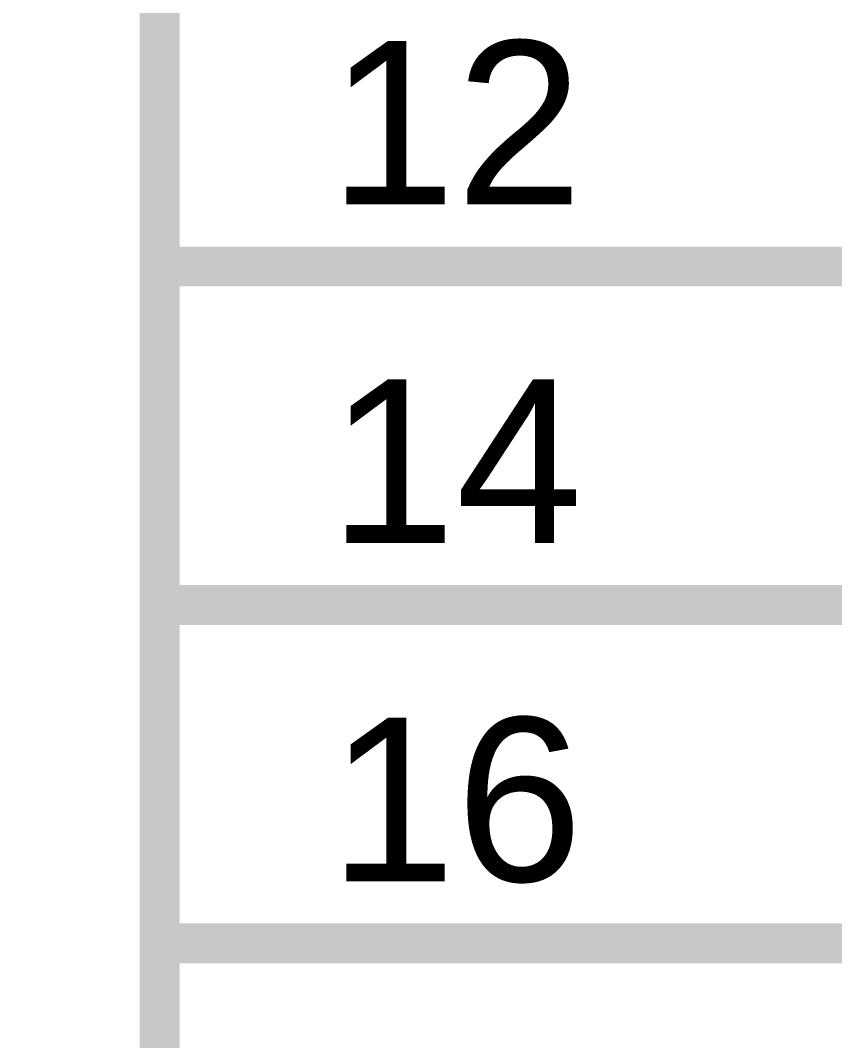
# Model space of a CAD drawing. Header units: millimetres. Extents: x 0 to 594, y 0 to 420.
# Drawn here: x 313.71 to 319.83, y 112.64 to 120.3 of the extents above; entities that cross this region are included whole.
import ezdxf

# ---------------------------------------------------------------- set-up
doc = ezdxf.new("R2010")
doc.units = ezdxf.units.MM
doc.layers.add('Sheet', color=255, linetype='Continuous')
doc.styles.get("Standard").update_dxf_attribs({"font": 'arial.ttf'})

msp = doc.modelspace()

# ---------------------------------------------------------------- linework, layer by layer
at = {"layer": 'Sheet', "color": 0}
for points, const_width in [([(304.6091, 133.6922), (314.7582, 133.6922), (314.7582, 105.7514), (304.6091, 105.7514), (304.6091, 133.6922)], 0.2997), ([(304.6091, 133.6922), (304.6091, 105.7514), (314.7582, 105.7514), (314.7582, 133.6922), (304.6091, 133.6922), (304.6091, 133.6922)], 0.0991)]:
    msp.add_lwpolyline(points, close=True, dxfattribs=dict(at, const_width=const_width))
at = {"layer": 'Sheet', "color": 0, "const_width": 0.2997}
for points in [[(314.7582, 118.4518), (322.3779, 118.4518)], [(314.7582, 115.9117), (322.3779, 115.9117)], [(314.7582, 113.3716), (322.3779, 113.3716)]]:
    msp.add_lwpolyline(points, dxfattribs=at)

# ---------------------------------------------------------------- texts
at = {"layer": 'Sheet', "color": 0}
for s, p in [('12', (316.0282, 118.9174)), ('14', (316.0282, 116.3774)), ('16', (316.0282, 113.8373))]:
    msp.add_text(s, height=1.2277, dxfattribs=at).set_placement(p)

doc.saveas('drawing.dxf')
